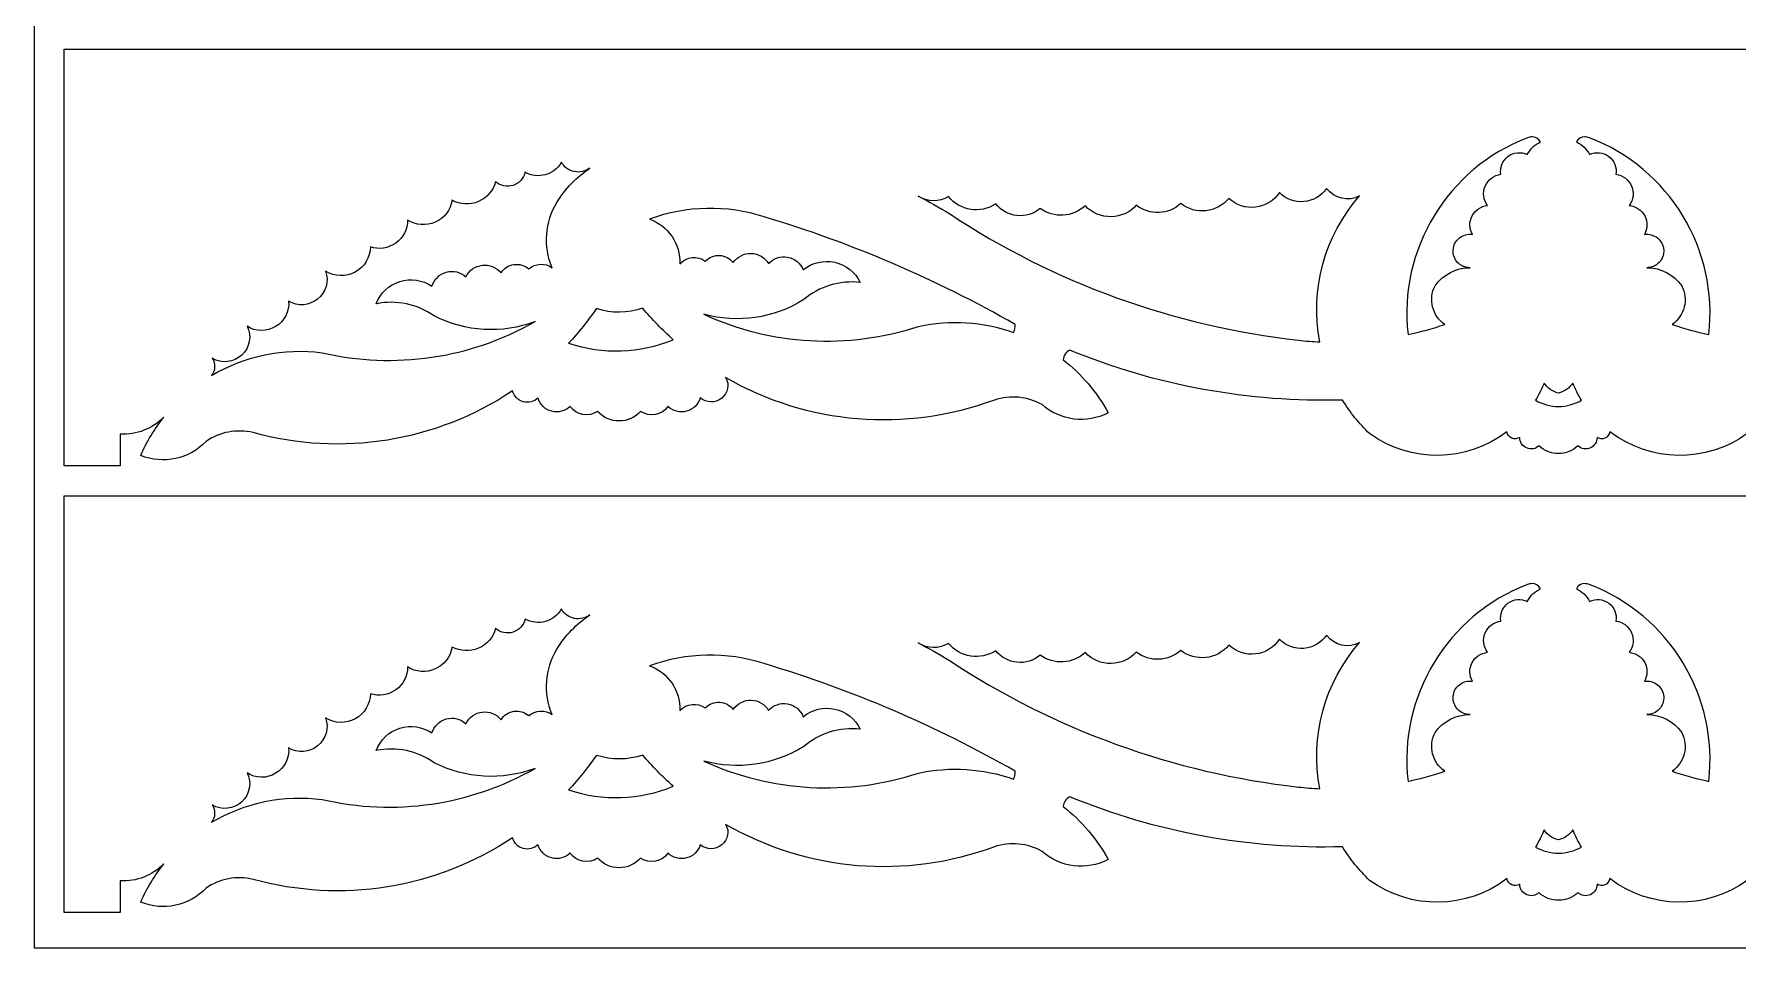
# Model space of a CAD drawing. Header units: millimetres. Extents: x 4338 to 4582, y 3188 to 3439.
# Drawn here: x 4337.5 to 4451.5, y 3188.4 to 3249.6 of the extents above; entities that cross this region are included whole.
import ezdxf

# ---------------------------------------------------------------- set-up
doc = ezdxf.new("R2010")
doc.units = ezdxf.units.MM
doc.header["$MEASUREMENT"] = 0
doc.layers.add('SITARA ALL', color=18, linetype='Continuous', true_color=0x000000)

msp = doc.modelspace()

# ---------------------------------------------------------------- linework, layer by layer
at = {"layer": 'SITARA ALL', "lineweight": 9}
for points, knots in [([(4337.53, 3310.38), (4337.53, 3310.38), (4581.53, 3310.38), (4581.53, 3310.38), (4581.53, 3310.38), (4581.53, 3188.38), (4581.53, 3188.38), (4581.53, 3188.38), (4337.53, 3188.38), (4337.53, 3188.38), (4337.53, 3188.38), (4337.53, 3310.38), (4337.53, 3310.38)], [0, 0, 0, 0, 0.25, 0.25, 0.25, 0.5, 0.5, 0.5, 0.75, 0.75, 0.75, 1, 1, 1, 1]), ([(4535.76, 3220.65), (4535.76, 3220.65), (4539.53, 3220.65), (4539.53, 3220.65), (4539.53, 3220.65), (4539.53, 3248.56), (4539.53, 3248.56), (4539.53, 3248.56), (4439.53, 3248.56), (4439.53, 3248.56), (4439.53, 3248.56), (4339.53, 3248.56), (4339.53, 3248.56), (4339.53, 3248.56), (4339.53, 3220.65), (4339.53, 3220.65), (4339.53, 3220.65), (4343.29, 3220.65), (4343.29, 3220.65), (4343.29, 3220.65), (4343.29, 3222.78), (4343.29, 3222.78), (4344.38, 3222.72), (4345.45, 3223.13), (4346.21, 3223.92), (4345.58, 3223.13), (4345.07, 3222.27), (4344.66, 3221.35), (4346.17, 3220.73), (4347.91, 3221.1), (4349.03, 3222.29), (4349.95, 3222.92), (4351.09, 3223.14), (4352.18, 3222.88), (4358.1, 3221.24), (4364.43, 3222.26), (4369.54, 3225.67), (4369.63, 3225.31), (4369.91, 3225.04), (4370.26, 3224.94), (4370.61, 3224.85), (4370.98, 3224.94), (4371.24, 3225.2), (4371.37, 3224.76), (4371.72, 3224.42), (4372.16, 3224.31), (4372.6, 3224.19), (4373.07, 3224.32), (4373.4, 3224.63), (4373.81, 3224.04), (4374.63, 3223.89), (4375.23, 3224.3), (4375.59, 3223.89), (4376.12, 3223.65), (4376.67, 3223.66), (4377.22, 3223.65), (4377.75, 3223.89), (4378.11, 3224.3), (4378.71, 3223.89), (4379.53, 3224.04), (4379.94, 3224.63), (4380.27, 3224.32), (4380.74, 3224.19), (4381.19, 3224.31), (4381.63, 3224.43), (4381.98, 3224.76), (4382.1, 3225.2), (4382.51, 3224.85), (4383.12, 3224.84), (4383.54, 3225.19), (4383.96, 3225.54), (4384.08, 3226.09), (4383.8, 3226.56), (4389.27, 3223.4), (4395.86, 3222.85), (4401.78, 3225.06), (4402.84, 3225.41), (4404, 3225.3), (4404.97, 3224.75), (4406.19, 3223.67), (4407.95, 3223.45), (4409.4, 3224.2), (4408.64, 3225.58), (4407.62, 3226.79), (4406.38, 3227.76), (4406.41, 3228.04), (4406.58, 3228.28), (4406.83, 3228.4), (4412.61, 3226.02), (4418.83, 3224.88), (4425.08, 3225.06), (4425.58, 3224.24), (4426.19, 3223.48), (4426.89, 3222.81), (4429.65, 3220.82), (4433.38, 3220.87), (4436.08, 3222.93), (4436.11, 3222.75), (4436.24, 3222.59), (4436.41, 3222.51), (4436.58, 3222.44), (4436.78, 3222.45), (4436.94, 3222.56), (4436.94, 3222.25), (4437.12, 3221.97), (4437.4, 3221.85), (4437.68, 3221.73), (4438, 3221.78), (4438.22, 3221.99), (4438.57, 3221.66), (4439.04, 3221.47), (4439.53, 3221.47), (4440.01, 3221.47), (4440.48, 3221.66), (4440.83, 3221.99), (4441.05, 3221.78), (4441.38, 3221.73), (4441.66, 3221.85), (4441.94, 3221.98), (4442.11, 3222.25), (4442.11, 3222.56), (4442.27, 3222.45), (4442.47, 3222.44), (4442.64, 3222.51), (4442.81, 3222.59), (4442.94, 3222.75), (4442.97, 3222.93), (4445.67, 3220.87), (4449.4, 3220.82), (4452.16, 3222.81), (4452.86, 3223.48), (4453.47, 3224.24), (4453.97, 3225.06), (4460.22, 3224.88), (4466.44, 3226.02), (4472.22, 3228.4), (4472.47, 3228.28), (4472.64, 3228.04), (4472.67, 3227.76), (4471.43, 3226.79), (4470.41, 3225.58), (4469.65, 3224.2), (4471.1, 3223.45), (4472.86, 3223.67), (4474.08, 3224.75), (4475.05, 3225.3), (4476.21, 3225.41), (4477.27, 3225.06), (4483.19, 3222.85), (4489.78, 3223.4), (4495.25, 3226.56), (4494.99, 3226.08), (4495.12, 3225.48), (4495.55, 3225.16), (4495.98, 3224.83), (4496.55, 3224.83), (4496.95, 3225.2), (4497.08, 3224.76), (4497.43, 3224.42), (4497.87, 3224.31), (4498.31, 3224.19), (4498.78, 3224.32), (4499.11, 3224.63), (4499.52, 3224.04), (4500.34, 3223.89), (4500.94, 3224.3), (4501.3, 3223.89), (4501.83, 3223.65), (4502.38, 3223.66), (4502.93, 3223.65), (4503.46, 3223.89), (4503.82, 3224.3), (4504.42, 3223.89), (4505.24, 3224.04), (4505.65, 3224.63), (4505.98, 3224.32), (4506.45, 3224.19), (4506.89, 3224.31), (4507.34, 3224.43), (4507.68, 3224.76), (4507.81, 3225.2), (4508.07, 3224.95), (4508.45, 3224.85), (4508.8, 3224.94), (4509.15, 3225.04), (4509.42, 3225.31), (4509.51, 3225.67), (4514.62, 3222.26), (4520.95, 3221.24), (4526.87, 3222.88), (4527.96, 3223.14), (4529.1, 3222.92), (4530.02, 3222.29), (4531.14, 3221.1), (4532.88, 3220.73), (4534.39, 3221.35), (4533.98, 3222.27), (4533.47, 3223.13), (4532.84, 3223.92), (4533.61, 3223.13), (4534.67, 3222.72), (4535.76, 3222.78), (4535.76, 3222.78), (4535.76, 3220.65), (4535.76, 3220.65)], [0, 0, 0, 0, 0.014706, 0.014706, 0.014706, 0.029412, 0.029412, 0.029412, 0.044118, 0.044118, 0.044118, 0.058824, 0.058824, 0.058824, 0.073529, 0.073529, 0.073529, 0.088235, 0.088235, 0.088235, 0.102941, 0.102941, 0.102941, 0.117647, 0.117647, 0.117647, 0.132353, 0.132353, 0.132353, 0.147059, 0.147059, 0.147059, 0.161765, 0.161765, 0.161765, 0.176471, 0.176471, 0.176471, 0.191176, 0.191176, 0.191176, 0.205882, 0.205882, 0.205882, 0.220588, 0.220588, 0.220588, 0.235294, 0.235294, 0.235294, 0.25, 0.25, 0.25, 0.264706, 0.264706, 0.264706, 0.279412, 0.279412, 0.279412, 0.294118, 0.294118, 0.294118, 0.308824, 0.308824, 0.308824, 0.323529, 0.323529, 0.323529, 0.338235, 0.338235, 0.338235, 0.352941, 0.352941, 0.352941, 0.367647, 0.367647, 0.367647, 0.382353, 0.382353, 0.382353, 0.397059, 0.397059, 0.397059, 0.411765, 0.411765, 0.411765, 0.426471, 0.426471, 0.426471, 0.441176, 0.441176, 0.441176, 0.455882, 0.455882, 0.455882, 0.470588, 0.470588, 0.470588, 0.485294, 0.485294, 0.485294, 0.5, 0.5, 0.5, 0.514706, 0.514706, 0.514706, 0.529412, 0.529412, 0.529412, 0.544118, 0.544118, 0.544118, 0.558824, 0.558824, 0.558824, 0.573529, 0.573529, 0.573529, 0.588235, 0.588235, 0.588235, 0.602941, 0.602941, 0.602941, 0.617647, 0.617647, 0.617647, 0.632353, 0.632353, 0.632353, 0.647059, 0.647059, 0.647059, 0.661765, 0.661765, 0.661765, 0.676471, 0.676471, 0.676471, 0.691176, 0.691176, 0.691176, 0.705882, 0.705882, 0.705882, 0.720588, 0.720588, 0.720588, 0.735294, 0.735294, 0.735294, 0.75, 0.75, 0.75, 0.764706, 0.764706, 0.764706, 0.779412, 0.779412, 0.779412, 0.794118, 0.794118, 0.794118, 0.808824, 0.808824, 0.808824, 0.823529, 0.823529, 0.823529, 0.838235, 0.838235, 0.838235, 0.852941, 0.852941, 0.852941, 0.867647, 0.867647, 0.867647, 0.882353, 0.882353, 0.882353, 0.897059, 0.897059, 0.897059, 0.911765, 0.911765, 0.911765, 0.926471, 0.926471, 0.926471, 0.941176, 0.941176, 0.941176, 0.955882, 0.955882, 0.955882, 0.970588, 0.970588, 0.970588, 0.985294, 0.985294, 0.985294, 1, 1, 1, 1]), ([(4429.46, 3229.44), (4428.81, 3235.14), (4432.1, 3240.56), (4437.45, 3242.62), (4437.55, 3242.64), (4437.66, 3242.67), (4437.76, 3242.69), (4438, 3242.69), (4438.21, 3242.55), (4438.32, 3242.34), (4437.94, 3242.16), (4437.64, 3241.86), (4437.44, 3241.49), (4437.02, 3241.7), (4436.53, 3241.65), (4436.15, 3241.37), (4435.78, 3241.09), (4435.59, 3240.63), (4435.68, 3240.17), (4435.21, 3240.11), (4434.81, 3239.81), (4434.62, 3239.38), (4434.44, 3238.94), (4434.5, 3238.45), (4434.79, 3238.08), (4434.35, 3238.04), (4433.96, 3237.78), (4433.75, 3237.39), (4433.54, 3236.99), (4433.55, 3236.53), (4433.77, 3236.14), (4433.46, 3236.19), (4433.14, 3236.11), (4432.9, 3235.91), (4432.65, 3235.71), (4432.5, 3235.43), (4432.48, 3235.11), (4432.46, 3234.8), (4432.57, 3234.5), (4432.78, 3234.27), (4433, 3234.04), (4433.3, 3233.92), (4433.61, 3233.92), (4432.68, 3233.92), (4431.81, 3233.47), (4431.27, 3232.71), (4430.81, 3231.8), (4431.08, 3230.7), (4431.92, 3230.12), (4431.11, 3229.85), (4430.29, 3229.62), (4429.46, 3229.44)], [0, 0, 0, 0, 0.058824, 0.058824, 0.058824, 0.117647, 0.117647, 0.117647, 0.176471, 0.176471, 0.176471, 0.235294, 0.235294, 0.235294, 0.294118, 0.294118, 0.294118, 0.352941, 0.352941, 0.352941, 0.411765, 0.411765, 0.411765, 0.470588, 0.470588, 0.470588, 0.529412, 0.529412, 0.529412, 0.588235, 0.588235, 0.588235, 0.647059, 0.647059, 0.647059, 0.705882, 0.705882, 0.705882, 0.764706, 0.764706, 0.764706, 0.823529, 0.823529, 0.823529, 0.882353, 0.882353, 0.882353, 0.941176, 0.941176, 0.941176, 1, 1, 1, 1]), ([(4449.59, 3229.44), (4448.76, 3229.62), (4447.94, 3229.85), (4447.13, 3230.12), (4447.97, 3230.7), (4448.24, 3231.8), (4447.78, 3232.71), (4447.24, 3233.47), (4446.37, 3233.92), (4445.44, 3233.92), (4445.75, 3233.92), (4446.05, 3234.04), (4446.27, 3234.27), (4446.48, 3234.5), (4446.59, 3234.8), (4446.57, 3235.11), (4446.55, 3235.43), (4446.4, 3235.72), (4446.15, 3235.91), (4445.91, 3236.11), (4445.59, 3236.19), (4445.28, 3236.14), (4445.5, 3236.53), (4445.51, 3237), (4445.3, 3237.39), (4445.09, 3237.78), (4444.7, 3238.04), (4444.26, 3238.08), (4444.54, 3238.45), (4444.61, 3238.95), (4444.42, 3239.38), (4444.24, 3239.81), (4443.84, 3240.11), (4443.37, 3240.17), (4443.45, 3240.63), (4443.27, 3241.09), (4442.89, 3241.37), (4442.52, 3241.65), (4442.02, 3241.7), (4441.61, 3241.49), (4441.41, 3241.86), (4441.11, 3242.16), (4440.73, 3242.34), (4440.84, 3242.55), (4441.05, 3242.69), (4441.29, 3242.69), (4441.39, 3242.67), (4441.5, 3242.64), (4441.6, 3242.62), (4446.95, 3240.57), (4450.24, 3235.14), (4449.59, 3229.44)], [0, 0, 0, 0, 0.058824, 0.058824, 0.058824, 0.117647, 0.117647, 0.117647, 0.176471, 0.176471, 0.176471, 0.235294, 0.235294, 0.235294, 0.294118, 0.294118, 0.294118, 0.352941, 0.352941, 0.352941, 0.411765, 0.411765, 0.411765, 0.470588, 0.470588, 0.470588, 0.529412, 0.529412, 0.529412, 0.588235, 0.588235, 0.588235, 0.647059, 0.647059, 0.647059, 0.705882, 0.705882, 0.705882, 0.764706, 0.764706, 0.764706, 0.823529, 0.823529, 0.823529, 0.882353, 0.882353, 0.882353, 0.941176, 0.941176, 0.941176, 1, 1, 1, 1]), ([(4372.81, 3240.98), (4373, 3240.65), (4373.31, 3240.42), (4373.68, 3240.35), (4374.05, 3240.28), (4374.43, 3240.36), (4374.72, 3240.59), (4373.83, 3239.99), (4373.07, 3239.21), (4372.51, 3238.29), (4371.71, 3236.97), (4371.59, 3235.35), (4372.19, 3233.92), (4371.71, 3234.25), (4371.07, 3234.22), (4370.63, 3233.84), (4370.35, 3234.08), (4369.99, 3234.18), (4369.63, 3234.13), (4369.28, 3234.08), (4368.96, 3233.88), (4368.77, 3233.57), (4368.47, 3233.95), (4367.99, 3234.14), (4367.52, 3234.08), (4367.04, 3234.03), (4366.63, 3233.73), (4366.42, 3233.3), (4366.07, 3233.63), (4365.57, 3233.75), (4365.11, 3233.62), (4364.65, 3233.49), (4364.29, 3233.14), (4364.15, 3232.68), (4363.52, 3233.11), (4362.73, 3233.22), (4362, 3232.99), (4361.27, 3232.77), (4360.69, 3232.22), (4360.42, 3231.5), (4361.77, 3231.78), (4363.17, 3231.49), (4364.29, 3230.69), (4366.39, 3229.62), (4368.84, 3229.48), (4371.05, 3230.31), (4366.73, 3227.84), (4361.64, 3227.1), (4356.8, 3228.23), (4354.23, 3228.56), (4351.63, 3228.02), (4349.4, 3226.7), (4349.66, 3227.04), (4349.68, 3227.5), (4349.45, 3227.86), (4350.08, 3227.48), (4350.89, 3227.57), (4351.42, 3228.07), (4351.96, 3228.57), (4352.11, 3229.35), (4351.78, 3230), (4352.36, 3229.63), (4353.1, 3229.62), (4353.69, 3229.98), (4354.28, 3230.33), (4354.62, 3230.99), (4354.56, 3231.68), (4355.17, 3231.31), (4355.95, 3231.37), (4356.5, 3231.82), (4357.05, 3232.27), (4357.27, 3233.01), (4357.03, 3233.68), (4357.63, 3233.31), (4358.39, 3233.29), (4359.01, 3233.63), (4359.63, 3233.96), (4360.02, 3234.6), (4360.03, 3235.31), (4360.6, 3235.11), (4361.24, 3235.21), (4361.73, 3235.57), (4362.22, 3235.92), (4362.52, 3236.49), (4362.52, 3237.1), (4363.07, 3236.75), (4363.77, 3236.7), (4364.37, 3236.97), (4364.97, 3237.24), (4365.39, 3237.78), (4365.5, 3238.43), (4366.05, 3238.14), (4366.69, 3238.11), (4367.26, 3238.35), (4367.82, 3238.59), (4368.25, 3239.08), (4368.41, 3239.67), (4368.73, 3239.39), (4369.18, 3239.3), (4369.58, 3239.43), (4369.98, 3239.56), (4370.29, 3239.89), (4370.38, 3240.31), (4371.23, 3239.83), (4372.31, 3240.12), (4372.8, 3240.96), (4372.8, 3240.96), (4372.81, 3240.98), (4372.81, 3240.98)], [0, 0, 0, 0, 0.027778, 0.027778, 0.027778, 0.055556, 0.055556, 0.055556, 0.083333, 0.083333, 0.083333, 0.111111, 0.111111, 0.111111, 0.138889, 0.138889, 0.138889, 0.166667, 0.166667, 0.166667, 0.194444, 0.194444, 0.194444, 0.222222, 0.222222, 0.222222, 0.25, 0.25, 0.25, 0.277778, 0.277778, 0.277778, 0.305556, 0.305556, 0.305556, 0.333333, 0.333333, 0.333333, 0.361111, 0.361111, 0.361111, 0.388889, 0.388889, 0.388889, 0.416667, 0.416667, 0.416667, 0.444444, 0.444444, 0.444444, 0.472222, 0.472222, 0.472222, 0.5, 0.5, 0.5, 0.527778, 0.527778, 0.527778, 0.555556, 0.555556, 0.555556, 0.583333, 0.583333, 0.583333, 0.611111, 0.611111, 0.611111, 0.638889, 0.638889, 0.638889, 0.666667, 0.666667, 0.666667, 0.694444, 0.694444, 0.694444, 0.722222, 0.722222, 0.722222, 0.75, 0.75, 0.75, 0.777778, 0.777778, 0.777778, 0.805556, 0.805556, 0.805556, 0.833333, 0.833333, 0.833333, 0.861111, 0.861111, 0.861111, 0.888889, 0.888889, 0.888889, 0.916667, 0.916667, 0.916667, 0.944444, 0.944444, 0.944444, 0.972222, 0.972222, 0.972222, 1, 1, 1, 1]), ([(4423.56, 3228.95), (4423.08, 3228.97), (4422.61, 3229.01), (4422.13, 3229.06), (4413.78, 3230), (4405.77, 3232.9), (4398.77, 3237.54), (4398.09, 3237.96), (4397.4, 3238.34), (4396.69, 3238.71), (4397.3, 3238.3), (4398.09, 3238.29), (4398.71, 3238.68), (4399.48, 3237.73), (4400.85, 3237.51), (4401.87, 3238.19), (4402.22, 3237.75), (4402.73, 3237.47), (4403.29, 3237.41), (4403.85, 3237.35), (4404.41, 3237.52), (4404.84, 3237.88), (4405.76, 3237.22), (4407.02, 3237.29), (4407.87, 3238.06), (4408.31, 3237.58), (4408.94, 3237.32), (4409.59, 3237.33), (4410.24, 3237.34), (4410.85, 3237.61), (4411.28, 3238.1), (4412.17, 3237.41), (4413.42, 3237.45), (4414.25, 3238.21), (4415.25, 3237.44), (4416.67, 3237.59), (4417.48, 3238.56), (4417.95, 3238.11), (4418.6, 3237.89), (4419.26, 3237.97), (4419.91, 3238.04), (4420.49, 3238.4), (4420.85, 3238.95), (4421.28, 3238.51), (4421.89, 3238.29), (4422.5, 3238.34), (4423.11, 3238.4), (4423.67, 3238.72), (4424.01, 3239.23), (4424.52, 3238.53), (4425.46, 3238.32), (4426.22, 3238.73), (4423.87, 3236.05), (4422.89, 3232.45), (4423.56, 3228.95)], [0, 0, 0, 0, 0.055556, 0.055556, 0.055556, 0.111111, 0.111111, 0.111111, 0.166667, 0.166667, 0.166667, 0.222222, 0.222222, 0.222222, 0.277778, 0.277778, 0.277778, 0.333333, 0.333333, 0.333333, 0.388889, 0.388889, 0.388889, 0.444444, 0.444444, 0.444444, 0.5, 0.5, 0.5, 0.555556, 0.555556, 0.555556, 0.611111, 0.611111, 0.611111, 0.666667, 0.666667, 0.666667, 0.722222, 0.722222, 0.722222, 0.777778, 0.777778, 0.777778, 0.833333, 0.833333, 0.833333, 0.888889, 0.888889, 0.888889, 0.944444, 0.944444, 0.944444, 1, 1, 1, 1]), ([(4403.06, 3229.59), (4401.02, 3230.31), (4398.82, 3230.45), (4396.71, 3229.99), (4391.98, 3228.44), (4386.85, 3228.73), (4382.33, 3230.8), (4384.6, 3230.18), (4387.03, 3230.53), (4389.03, 3231.78), (4390.07, 3232.67), (4391.44, 3233.09), (4392.81, 3232.93), (4392.48, 3233.62), (4391.85, 3234.11), (4391.1, 3234.28), (4390.35, 3234.44), (4389.58, 3234.26), (4388.99, 3233.77), (4388.81, 3234.22), (4388.42, 3234.54), (4387.95, 3234.63), (4387.47, 3234.71), (4387, 3234.55), (4386.67, 3234.19), (4386.43, 3234.61), (4385.99, 3234.86), (4385.51, 3234.88), (4385.03, 3234.89), (4384.58, 3234.66), (4384.31, 3234.26), (4384.09, 3234.54), (4383.76, 3234.72), (4383.4, 3234.74), (4383.04, 3234.76), (4382.69, 3234.62), (4382.44, 3234.36), (4381.91, 3234.74), (4381.18, 3234.66), (4380.74, 3234.18), (4380.79, 3235.51), (4379.97, 3236.72), (4378.71, 3237.17), (4381.18, 3238.08), (4383.88, 3238.13), (4386.38, 3237.32), (4392.24, 3235.57), (4397.87, 3233.15), (4403.18, 3230.12), (4403.19, 3229.93), (4403.15, 3229.75), (4403.06, 3229.59)], [0, 0, 0, 0, 0.058824, 0.058824, 0.058824, 0.117647, 0.117647, 0.117647, 0.176471, 0.176471, 0.176471, 0.235294, 0.235294, 0.235294, 0.294118, 0.294118, 0.294118, 0.352941, 0.352941, 0.352941, 0.411765, 0.411765, 0.411765, 0.470588, 0.470588, 0.470588, 0.529412, 0.529412, 0.529412, 0.588235, 0.588235, 0.588235, 0.647059, 0.647059, 0.647059, 0.705882, 0.705882, 0.705882, 0.764706, 0.764706, 0.764706, 0.823529, 0.823529, 0.823529, 0.882353, 0.882353, 0.882353, 0.941176, 0.941176, 0.941176, 1, 1, 1, 1]), ([(4373.29, 3228.86), (4373.97, 3229.59), (4374.59, 3230.36), (4375.16, 3231.18), (4376.16, 3230.85), (4377.25, 3230.86), (4378.25, 3231.2), (4378.88, 3230.46), (4379.56, 3229.76), (4380.29, 3229.1), (4378.06, 3228.19), (4375.58, 3228.1), (4373.29, 3228.86)], [0, 0, 0, 0, 0.25, 0.25, 0.25, 0.5, 0.5, 0.5, 0.75, 0.75, 0.75, 1, 1, 1, 1]), ([(4439.53, 3224.63), (4438.99, 3224.63), (4438.46, 3224.78), (4437.99, 3225.04), (4438.21, 3225.41), (4438.4, 3225.79), (4438.56, 3226.19), (4438.79, 3225.86), (4439.13, 3225.62), (4439.53, 3225.53), (4439.92, 3225.62), (4440.26, 3225.86), (4440.49, 3226.19), (4440.65, 3225.79), (4440.84, 3225.41), (4441.07, 3225.04), (4440.59, 3224.78), (4440.06, 3224.63), (4439.53, 3224.63)], [0, 0, 0, 0, 0.166667, 0.166667, 0.166667, 0.333333, 0.333333, 0.333333, 0.5, 0.5, 0.5, 0.666667, 0.666667, 0.666667, 0.833333, 0.833333, 0.833333, 1, 1, 1, 1]), ([(4535.76, 3190.74), (4535.76, 3190.74), (4539.53, 3190.74), (4539.53, 3190.74), (4539.53, 3190.74), (4539.53, 3218.65), (4539.53, 3218.65), (4539.53, 3218.65), (4439.53, 3218.65), (4439.53, 3218.65), (4439.53, 3218.65), (4339.53, 3218.65), (4339.53, 3218.65), (4339.53, 3218.65), (4339.53, 3190.74), (4339.53, 3190.74), (4339.53, 3190.74), (4343.29, 3190.74), (4343.29, 3190.74), (4343.29, 3190.74), (4343.29, 3192.87), (4343.29, 3192.87), (4344.38, 3192.81), (4345.45, 3193.22), (4346.21, 3194.01), (4345.58, 3193.22), (4345.07, 3192.36), (4344.66, 3191.45), (4346.17, 3190.82), (4347.91, 3191.19), (4349.03, 3192.38), (4349.95, 3193.01), (4351.09, 3193.23), (4352.18, 3192.97), (4358.1, 3191.33), (4364.43, 3192.35), (4369.54, 3195.76), (4369.63, 3195.4), (4369.91, 3195.13), (4370.26, 3195.03), (4370.61, 3194.94), (4370.98, 3195.04), (4371.24, 3195.29), (4371.37, 3194.85), (4371.72, 3194.52), (4372.16, 3194.4), (4372.6, 3194.28), (4373.07, 3194.41), (4373.4, 3194.73), (4373.81, 3194.13), (4374.63, 3193.98), (4375.23, 3194.39), (4375.59, 3193.98), (4376.12, 3193.74), (4376.67, 3193.75), (4377.22, 3193.74), (4377.75, 3193.98), (4378.11, 3194.39), (4378.71, 3193.98), (4379.53, 3194.13), (4379.94, 3194.73), (4380.27, 3194.41), (4380.74, 3194.28), (4381.19, 3194.4), (4381.63, 3194.52), (4381.98, 3194.85), (4382.1, 3195.29), (4382.51, 3194.94), (4383.12, 3194.93), (4383.54, 3195.28), (4383.96, 3195.63), (4384.08, 3196.18), (4383.8, 3196.65), (4389.27, 3193.49), (4395.86, 3192.94), (4401.78, 3195.15), (4402.84, 3195.51), (4404, 3195.39), (4404.97, 3194.84), (4406.19, 3193.76), (4407.95, 3193.54), (4409.4, 3194.3), (4408.64, 3195.67), (4407.62, 3196.88), (4406.38, 3197.85), (4406.41, 3198.13), (4406.58, 3198.37), (4406.83, 3198.5), (4412.61, 3196.11), (4418.83, 3194.97), (4425.08, 3195.15), (4425.58, 3194.33), (4426.19, 3193.57), (4426.89, 3192.9), (4429.65, 3190.91), (4433.38, 3190.96), (4436.08, 3193.02), (4436.11, 3192.84), (4436.24, 3192.68), (4436.41, 3192.6), (4436.58, 3192.53), (4436.78, 3192.54), (4436.94, 3192.65), (4436.94, 3192.34), (4437.12, 3192.07), (4437.4, 3191.94), (4437.68, 3191.82), (4438, 3191.87), (4438.22, 3192.08), (4438.57, 3191.75), (4439.04, 3191.56), (4439.53, 3191.57), (4440.01, 3191.56), (4440.48, 3191.75), (4440.83, 3192.08), (4441.05, 3191.87), (4441.38, 3191.82), (4441.66, 3191.94), (4441.94, 3192.07), (4442.11, 3192.34), (4442.11, 3192.65), (4442.27, 3192.54), (4442.47, 3192.53), (4442.64, 3192.6), (4442.81, 3192.68), (4442.94, 3192.84), (4442.97, 3193.02), (4445.67, 3190.96), (4449.4, 3190.91), (4452.16, 3192.9), (4452.86, 3193.57), (4453.47, 3194.33), (4453.97, 3195.15), (4460.22, 3194.97), (4466.44, 3196.11), (4472.22, 3198.5), (4472.47, 3198.37), (4472.64, 3198.13), (4472.67, 3197.85), (4471.43, 3196.88), (4470.41, 3195.67), (4469.65, 3194.3), (4471.1, 3193.54), (4472.86, 3193.76), (4474.08, 3194.84), (4475.05, 3195.39), (4476.21, 3195.5), (4477.27, 3195.15), (4483.19, 3192.94), (4489.78, 3193.49), (4495.25, 3196.65), (4494.99, 3196.17), (4495.12, 3195.58), (4495.55, 3195.25), (4495.98, 3194.92), (4496.55, 3194.92), (4496.95, 3195.29), (4497.08, 3194.85), (4497.43, 3194.52), (4497.87, 3194.4), (4498.31, 3194.28), (4498.78, 3194.41), (4499.11, 3194.73), (4499.52, 3194.13), (4500.34, 3193.98), (4500.94, 3194.39), (4501.3, 3193.98), (4501.83, 3193.74), (4502.38, 3193.75), (4502.93, 3193.74), (4503.46, 3193.98), (4503.82, 3194.39), (4504.42, 3193.98), (4505.24, 3194.13), (4505.65, 3194.73), (4505.98, 3194.41), (4506.45, 3194.28), (4506.89, 3194.4), (4507.34, 3194.52), (4507.68, 3194.85), (4507.81, 3195.29), (4508.07, 3195.04), (4508.45, 3194.94), (4508.8, 3195.03), (4509.15, 3195.13), (4509.42, 3195.4), (4509.51, 3195.76), (4514.62, 3192.35), (4520.95, 3191.33), (4526.87, 3192.97), (4527.96, 3193.23), (4529.1, 3193.01), (4530.02, 3192.38), (4531.14, 3191.19), (4532.88, 3190.82), (4534.39, 3191.45), (4533.98, 3192.36), (4533.47, 3193.22), (4532.84, 3194.01), (4533.61, 3193.22), (4534.67, 3192.81), (4535.76, 3192.87), (4535.76, 3192.87), (4535.76, 3190.74), (4535.76, 3190.74)], [0, 0, 0, 0, 0.014706, 0.014706, 0.014706, 0.029412, 0.029412, 0.029412, 0.044118, 0.044118, 0.044118, 0.058824, 0.058824, 0.058824, 0.073529, 0.073529, 0.073529, 0.088235, 0.088235, 0.088235, 0.102941, 0.102941, 0.102941, 0.117647, 0.117647, 0.117647, 0.132353, 0.132353, 0.132353, 0.147059, 0.147059, 0.147059, 0.161765, 0.161765, 0.161765, 0.176471, 0.176471, 0.176471, 0.191176, 0.191176, 0.191176, 0.205882, 0.205882, 0.205882, 0.220588, 0.220588, 0.220588, 0.235294, 0.235294, 0.235294, 0.25, 0.25, 0.25, 0.264706, 0.264706, 0.264706, 0.279412, 0.279412, 0.279412, 0.294118, 0.294118, 0.294118, 0.308824, 0.308824, 0.308824, 0.323529, 0.323529, 0.323529, 0.338235, 0.338235, 0.338235, 0.352941, 0.352941, 0.352941, 0.367647, 0.367647, 0.367647, 0.382353, 0.382353, 0.382353, 0.397059, 0.397059, 0.397059, 0.411765, 0.411765, 0.411765, 0.426471, 0.426471, 0.426471, 0.441176, 0.441176, 0.441176, 0.455882, 0.455882, 0.455882, 0.470588, 0.470588, 0.470588, 0.485294, 0.485294, 0.485294, 0.5, 0.5, 0.5, 0.514706, 0.514706, 0.514706, 0.529412, 0.529412, 0.529412, 0.544118, 0.544118, 0.544118, 0.558824, 0.558824, 0.558824, 0.573529, 0.573529, 0.573529, 0.588235, 0.588235, 0.588235, 0.602941, 0.602941, 0.602941, 0.617647, 0.617647, 0.617647, 0.632353, 0.632353, 0.632353, 0.647059, 0.647059, 0.647059, 0.661765, 0.661765, 0.661765, 0.676471, 0.676471, 0.676471, 0.691176, 0.691176, 0.691176, 0.705882, 0.705882, 0.705882, 0.720588, 0.720588, 0.720588, 0.735294, 0.735294, 0.735294, 0.75, 0.75, 0.75, 0.764706, 0.764706, 0.764706, 0.779412, 0.779412, 0.779412, 0.794118, 0.794118, 0.794118, 0.808824, 0.808824, 0.808824, 0.823529, 0.823529, 0.823529, 0.838235, 0.838235, 0.838235, 0.852941, 0.852941, 0.852941, 0.867647, 0.867647, 0.867647, 0.882353, 0.882353, 0.882353, 0.897059, 0.897059, 0.897059, 0.911765, 0.911765, 0.911765, 0.926471, 0.926471, 0.926471, 0.941176, 0.941176, 0.941176, 0.955882, 0.955882, 0.955882, 0.970588, 0.970588, 0.970588, 0.985294, 0.985294, 0.985294, 1, 1, 1, 1]), ([(4429.46, 3199.53), (4428.81, 3205.23), (4432.1, 3210.65), (4437.45, 3212.71), (4437.55, 3212.74), (4437.66, 3212.76), (4437.76, 3212.78), (4438, 3212.78), (4438.21, 3212.64), (4438.32, 3212.43), (4437.94, 3212.25), (4437.64, 3211.95), (4437.44, 3211.58), (4437.02, 3211.79), (4436.53, 3211.74), (4436.15, 3211.46), (4435.78, 3211.18), (4435.59, 3210.72), (4435.68, 3210.26), (4435.21, 3210.2), (4434.81, 3209.9), (4434.62, 3209.47), (4434.44, 3209.03), (4434.5, 3208.54), (4434.79, 3208.17), (4434.35, 3208.13), (4433.96, 3207.87), (4433.75, 3207.48), (4433.54, 3207.08), (4433.55, 3206.62), (4433.77, 3206.23), (4433.46, 3206.28), (4433.14, 3206.2), (4432.9, 3206), (4432.65, 3205.81), (4432.5, 3205.52), (4432.48, 3205.21), (4432.46, 3204.89), (4432.57, 3204.59), (4432.78, 3204.36), (4433, 3204.13), (4433.3, 3204.01), (4433.61, 3204.01), (4432.68, 3204.01), (4431.81, 3203.56), (4431.27, 3202.8), (4430.81, 3201.89), (4431.08, 3200.79), (4431.92, 3200.21), (4431.11, 3199.94), (4430.29, 3199.71), (4429.46, 3199.53)], [0, 0, 0, 0, 0.058824, 0.058824, 0.058824, 0.117647, 0.117647, 0.117647, 0.176471, 0.176471, 0.176471, 0.235294, 0.235294, 0.235294, 0.294118, 0.294118, 0.294118, 0.352941, 0.352941, 0.352941, 0.411765, 0.411765, 0.411765, 0.470588, 0.470588, 0.470588, 0.529412, 0.529412, 0.529412, 0.588235, 0.588235, 0.588235, 0.647059, 0.647059, 0.647059, 0.705882, 0.705882, 0.705882, 0.764706, 0.764706, 0.764706, 0.823529, 0.823529, 0.823529, 0.882353, 0.882353, 0.882353, 0.941176, 0.941176, 0.941176, 1, 1, 1, 1]), ([(4449.59, 3199.53), (4448.76, 3199.71), (4447.94, 3199.94), (4447.13, 3200.21), (4447.97, 3200.79), (4448.24, 3201.89), (4447.78, 3202.8), (4447.24, 3203.56), (4446.37, 3204.01), (4445.44, 3204.01), (4445.75, 3204.01), (4446.05, 3204.13), (4446.27, 3204.36), (4446.48, 3204.59), (4446.59, 3204.89), (4446.57, 3205.21), (4446.55, 3205.52), (4446.4, 3205.81), (4446.15, 3206), (4445.91, 3206.2), (4445.59, 3206.28), (4445.28, 3206.23), (4445.5, 3206.62), (4445.51, 3207.09), (4445.3, 3207.48), (4445.09, 3207.87), (4444.7, 3208.13), (4444.26, 3208.17), (4444.54, 3208.54), (4444.61, 3209.04), (4444.42, 3209.47), (4444.24, 3209.91), (4443.84, 3210.21), (4443.37, 3210.26), (4443.45, 3210.72), (4443.27, 3211.19), (4442.89, 3211.46), (4442.52, 3211.74), (4442.02, 3211.79), (4441.61, 3211.58), (4441.41, 3211.95), (4441.11, 3212.25), (4440.73, 3212.43), (4440.84, 3212.64), (4441.05, 3212.78), (4441.29, 3212.78), (4441.39, 3212.76), (4441.5, 3212.74), (4441.6, 3212.71), (4446.95, 3210.66), (4450.24, 3205.23), (4449.59, 3199.53)], [0, 0, 0, 0, 0.058824, 0.058824, 0.058824, 0.117647, 0.117647, 0.117647, 0.176471, 0.176471, 0.176471, 0.235294, 0.235294, 0.235294, 0.294118, 0.294118, 0.294118, 0.352941, 0.352941, 0.352941, 0.411765, 0.411765, 0.411765, 0.470588, 0.470588, 0.470588, 0.529412, 0.529412, 0.529412, 0.588235, 0.588235, 0.588235, 0.647059, 0.647059, 0.647059, 0.705882, 0.705882, 0.705882, 0.764706, 0.764706, 0.764706, 0.823529, 0.823529, 0.823529, 0.882353, 0.882353, 0.882353, 0.941176, 0.941176, 0.941176, 1, 1, 1, 1]), ([(4372.81, 3211.07), (4373, 3210.74), (4373.31, 3210.51), (4373.68, 3210.44), (4374.05, 3210.37), (4374.43, 3210.45), (4374.72, 3210.68), (4373.83, 3210.09), (4373.07, 3209.3), (4372.51, 3208.38), (4371.71, 3207.06), (4371.59, 3205.44), (4372.19, 3204.01), (4371.71, 3204.35), (4371.07, 3204.31), (4370.63, 3203.93), (4370.35, 3204.17), (4369.99, 3204.27), (4369.63, 3204.22), (4369.28, 3204.17), (4368.96, 3203.97), (4368.77, 3203.66), (4368.47, 3204.04), (4367.99, 3204.23), (4367.52, 3204.17), (4367.04, 3204.12), (4366.63, 3203.83), (4366.42, 3203.39), (4366.07, 3203.72), (4365.57, 3203.84), (4365.11, 3203.71), (4364.65, 3203.58), (4364.29, 3203.23), (4364.15, 3202.77), (4363.52, 3203.2), (4362.73, 3203.32), (4362, 3203.09), (4361.27, 3202.86), (4360.69, 3202.31), (4360.42, 3201.59), (4361.77, 3201.87), (4363.17, 3201.58), (4364.29, 3200.78), (4366.39, 3199.71), (4368.84, 3199.57), (4371.05, 3200.4), (4366.73, 3197.93), (4361.64, 3197.19), (4356.8, 3198.32), (4354.23, 3198.65), (4351.63, 3198.11), (4349.4, 3196.79), (4349.66, 3197.13), (4349.68, 3197.59), (4349.45, 3197.95), (4350.08, 3197.57), (4350.89, 3197.66), (4351.42, 3198.16), (4351.96, 3198.66), (4352.11, 3199.44), (4351.78, 3200.1), (4352.36, 3199.72), (4353.1, 3199.71), (4353.69, 3200.07), (4354.28, 3200.42), (4354.62, 3201.08), (4354.56, 3201.77), (4355.17, 3201.4), (4355.95, 3201.46), (4356.5, 3201.91), (4357.05, 3202.37), (4357.27, 3203.1), (4357.03, 3203.78), (4357.63, 3203.4), (4358.39, 3203.38), (4359.01, 3203.72), (4359.63, 3204.06), (4360.02, 3204.69), (4360.03, 3205.4), (4360.6, 3205.21), (4361.24, 3205.3), (4361.73, 3205.66), (4362.22, 3206.01), (4362.52, 3206.58), (4362.52, 3207.19), (4363.07, 3206.84), (4363.77, 3206.79), (4364.37, 3207.06), (4364.97, 3207.33), (4365.39, 3207.87), (4365.5, 3208.52), (4366.05, 3208.23), (4366.69, 3208.2), (4367.26, 3208.44), (4367.82, 3208.68), (4368.25, 3209.17), (4368.41, 3209.76), (4368.73, 3209.48), (4369.18, 3209.39), (4369.58, 3209.52), (4369.98, 3209.65), (4370.29, 3209.99), (4370.38, 3210.4), (4371.23, 3209.92), (4372.31, 3210.21), (4372.8, 3211.05), (4372.8, 3211.05), (4372.81, 3211.07), (4372.81, 3211.07)], [0, 0, 0, 0, 0.027778, 0.027778, 0.027778, 0.055556, 0.055556, 0.055556, 0.083333, 0.083333, 0.083333, 0.111111, 0.111111, 0.111111, 0.138889, 0.138889, 0.138889, 0.166667, 0.166667, 0.166667, 0.194444, 0.194444, 0.194444, 0.222222, 0.222222, 0.222222, 0.25, 0.25, 0.25, 0.277778, 0.277778, 0.277778, 0.305556, 0.305556, 0.305556, 0.333333, 0.333333, 0.333333, 0.361111, 0.361111, 0.361111, 0.388889, 0.388889, 0.388889, 0.416667, 0.416667, 0.416667, 0.444444, 0.444444, 0.444444, 0.472222, 0.472222, 0.472222, 0.5, 0.5, 0.5, 0.527778, 0.527778, 0.527778, 0.555556, 0.555556, 0.555556, 0.583333, 0.583333, 0.583333, 0.611111, 0.611111, 0.611111, 0.638889, 0.638889, 0.638889, 0.666667, 0.666667, 0.666667, 0.694444, 0.694444, 0.694444, 0.722222, 0.722222, 0.722222, 0.75, 0.75, 0.75, 0.777778, 0.777778, 0.777778, 0.805556, 0.805556, 0.805556, 0.833333, 0.833333, 0.833333, 0.861111, 0.861111, 0.861111, 0.888889, 0.888889, 0.888889, 0.916667, 0.916667, 0.916667, 0.944444, 0.944444, 0.944444, 0.972222, 0.972222, 0.972222, 1, 1, 1, 1]), ([(4423.56, 3199.04), (4423.08, 3199.06), (4422.61, 3199.1), (4422.13, 3199.15), (4413.78, 3200.09), (4405.77, 3203), (4398.77, 3207.63), (4398.09, 3208.05), (4397.4, 3208.44), (4396.69, 3208.8), (4397.3, 3208.39), (4398.09, 3208.38), (4398.71, 3208.77), (4399.48, 3207.82), (4400.85, 3207.6), (4401.87, 3208.28), (4402.22, 3207.84), (4402.73, 3207.56), (4403.29, 3207.5), (4403.85, 3207.44), (4404.41, 3207.61), (4404.84, 3207.98), (4405.76, 3207.31), (4407.02, 3207.38), (4407.87, 3208.15), (4408.31, 3207.67), (4408.94, 3207.41), (4409.59, 3207.42), (4410.24, 3207.43), (4410.85, 3207.71), (4411.28, 3208.19), (4412.17, 3207.5), (4413.42, 3207.54), (4414.25, 3208.3), (4415.25, 3207.53), (4416.67, 3207.68), (4417.48, 3208.65), (4417.95, 3208.2), (4418.6, 3207.98), (4419.26, 3208.06), (4419.91, 3208.13), (4420.49, 3208.49), (4420.85, 3209.04), (4421.28, 3208.6), (4421.89, 3208.38), (4422.5, 3208.43), (4423.11, 3208.49), (4423.67, 3208.81), (4424.01, 3209.32), (4424.52, 3208.62), (4425.46, 3208.41), (4426.22, 3208.82), (4423.87, 3206.14), (4422.89, 3202.54), (4423.56, 3199.04)], [0, 0, 0, 0, 0.055556, 0.055556, 0.055556, 0.111111, 0.111111, 0.111111, 0.166667, 0.166667, 0.166667, 0.222222, 0.222222, 0.222222, 0.277778, 0.277778, 0.277778, 0.333333, 0.333333, 0.333333, 0.388889, 0.388889, 0.388889, 0.444444, 0.444444, 0.444444, 0.5, 0.5, 0.5, 0.555556, 0.555556, 0.555556, 0.611111, 0.611111, 0.611111, 0.666667, 0.666667, 0.666667, 0.722222, 0.722222, 0.722222, 0.777778, 0.777778, 0.777778, 0.833333, 0.833333, 0.833333, 0.888889, 0.888889, 0.888889, 0.944444, 0.944444, 0.944444, 1, 1, 1, 1]), ([(4403.06, 3199.68), (4401.02, 3200.4), (4398.82, 3200.54), (4396.71, 3200.08), (4391.98, 3198.53), (4386.85, 3198.82), (4382.33, 3200.89), (4384.6, 3200.27), (4387.03, 3200.62), (4389.03, 3201.87), (4390.07, 3202.76), (4391.44, 3203.18), (4392.81, 3203.02), (4392.48, 3203.71), (4391.85, 3204.2), (4391.1, 3204.37), (4390.35, 3204.53), (4389.58, 3204.35), (4388.99, 3203.86), (4388.81, 3204.31), (4388.42, 3204.63), (4387.95, 3204.72), (4387.47, 3204.8), (4386.99, 3204.64), (4386.67, 3204.28), (4386.43, 3204.7), (4385.99, 3204.95), (4385.51, 3204.97), (4385.03, 3204.98), (4384.58, 3204.75), (4384.31, 3204.35), (4384.09, 3204.63), (4383.76, 3204.81), (4383.4, 3204.83), (4383.04, 3204.85), (4382.69, 3204.71), (4382.44, 3204.45), (4381.91, 3204.83), (4381.18, 3204.75), (4380.74, 3204.27), (4380.79, 3205.6), (4379.97, 3206.81), (4378.71, 3207.26), (4381.18, 3208.17), (4383.88, 3208.22), (4386.38, 3207.41), (4392.24, 3205.66), (4397.87, 3203.24), (4403.18, 3200.21), (4403.19, 3200.02), (4403.15, 3199.84), (4403.06, 3199.68)], [0, 0, 0, 0, 0.058824, 0.058824, 0.058824, 0.117647, 0.117647, 0.117647, 0.176471, 0.176471, 0.176471, 0.235294, 0.235294, 0.235294, 0.294118, 0.294118, 0.294118, 0.352941, 0.352941, 0.352941, 0.411765, 0.411765, 0.411765, 0.470588, 0.470588, 0.470588, 0.529412, 0.529412, 0.529412, 0.588235, 0.588235, 0.588235, 0.647059, 0.647059, 0.647059, 0.705882, 0.705882, 0.705882, 0.764706, 0.764706, 0.764706, 0.823529, 0.823529, 0.823529, 0.882353, 0.882353, 0.882353, 0.941176, 0.941176, 0.941176, 1, 1, 1, 1]), ([(4373.29, 3198.96), (4373.97, 3199.68), (4374.59, 3200.46), (4375.16, 3201.27), (4376.16, 3200.94), (4377.25, 3200.95), (4378.25, 3201.29), (4378.88, 3200.55), (4379.56, 3199.85), (4380.29, 3199.2), (4378.06, 3198.28), (4375.58, 3198.19), (4373.29, 3198.96)], [0, 0, 0, 0, 0.25, 0.25, 0.25, 0.5, 0.5, 0.5, 0.75, 0.75, 0.75, 1, 1, 1, 1]), ([(4439.53, 3194.72), (4438.99, 3194.73), (4438.46, 3194.87), (4437.99, 3195.13), (4438.21, 3195.5), (4438.4, 3195.88), (4438.56, 3196.28), (4438.79, 3195.95), (4439.13, 3195.71), (4439.53, 3195.62), (4439.92, 3195.71), (4440.26, 3195.95), (4440.49, 3196.28), (4440.65, 3195.88), (4440.84, 3195.5), (4441.07, 3195.13), (4440.59, 3194.87), (4440.06, 3194.73), (4439.53, 3194.72)], [0, 0, 0, 0, 0.166667, 0.166667, 0.166667, 0.333333, 0.333333, 0.333333, 0.5, 0.5, 0.5, 0.666667, 0.666667, 0.666667, 0.833333, 0.833333, 0.833333, 1, 1, 1, 1])]:
    msp.add_open_spline(points, degree=3, knots=knots, dxfattribs=at)

doc.saveas('drawing.dxf')
